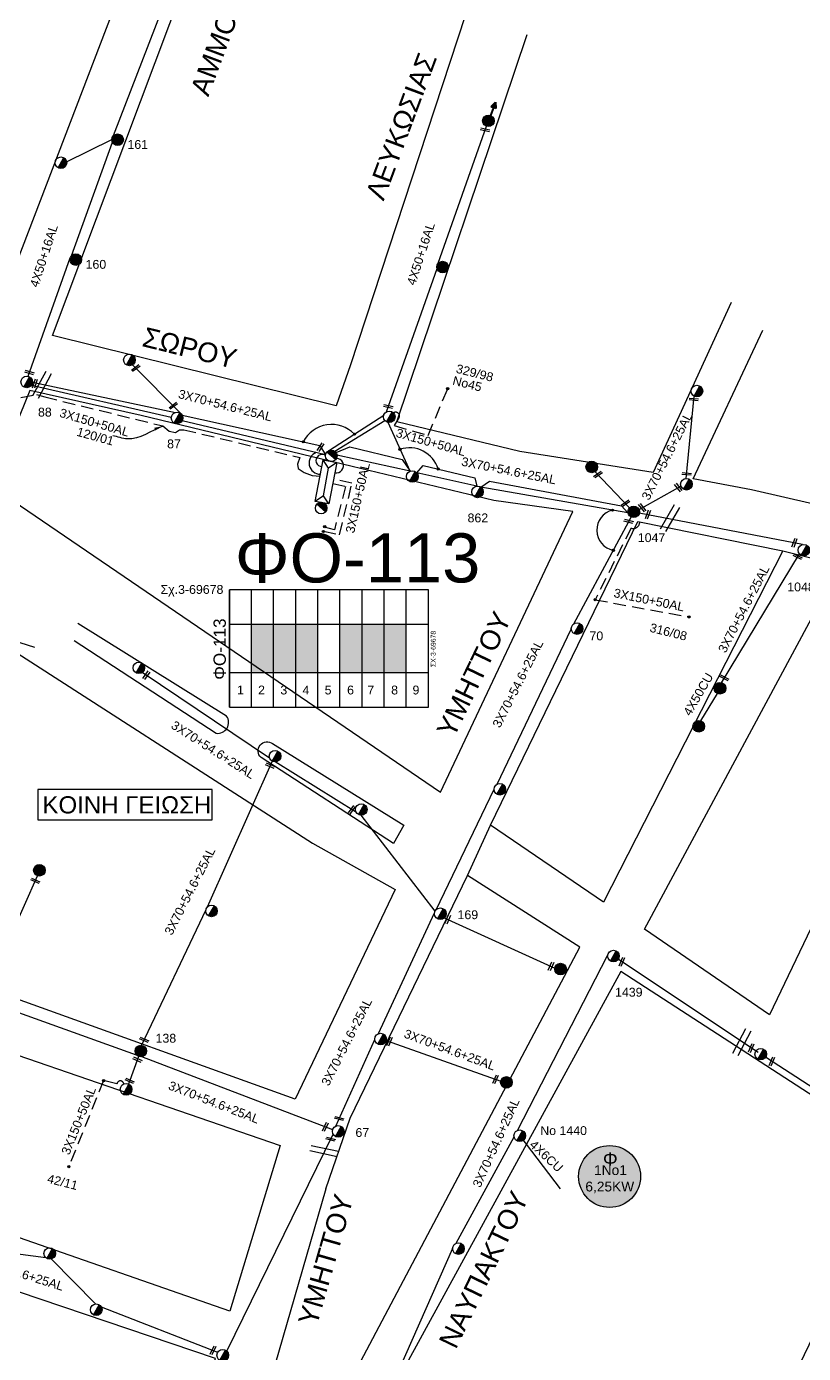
# Model space of a CAD drawing. Header units: millimetres. Extents: x 1113 to 5794, y 757 to 3537.
# Drawn here: x 1974.9 to 2133.1, y 1382.5 to 1652.5 of the extents above; entities that cross this region are included whole.
import ezdxf
from ezdxf.enums import TextEntityAlignment as Align

# ---------------------------------------------------------------- set-up
doc = ezdxf.new("R2010")
doc.units = ezdxf.units.MM
doc.linetypes.add('DASHED', pattern=[19.05, 12.7, -6.35])
for name, color, linetype in [('Άγνωστα', 7, 'Continuous'), ('Ασφαλειοκιβώτια Χ.Τ 9 αναχωρήσεων', 7, 'Continuous'), ('Γέφυρες Εναέριου Δικτύου', 7, 'Continuous'), ('Γυμνά εναέρια ΧΤ (3Φ)   4x50CU', 7, 'Continuous'), ('Γυμνά εναέρια ΧΤ και ΦΟΠ (3Φ)   4x50+16AL', 7, 'Continuous'), ('Επίτονοι', 7, 'Continuous'), ('Επιγραφές - Σχήματα', 7, 'Continuous'), ('Καλώδια ΧΤ   3x150+50AL', 7, 'DASHED'), ('Μηχανική τομή', 7, 'Continuous'), ('Στύλος Ξύλινος', 7, 'Continuous'), ('Στύλος Ξύλινος @ 1', 7, 'Continuous'), ('Στύλος ΦΜ', 7, 'Continuous'), ('Στύλος ΦΜ @ 1', 7, 'Continuous'), ('Συνδέσεις', 7, 'Continuous'), ('Συνεστραμμένα ΧΤ   3x70+54.6+25 AL', 7, 'SYN_LINE'), ('Τομή', 7, 'Continuous'), ('Υποσταθμός εναέριος 2 στύλων', 7, 'Continuous'), ('Υποσταθμός πόλεως', 7, 'Continuous'), ('Υπόβαθρο ΔΕΗ', 7, 'Continuous'), ('Χώρος', 7, 'Continuous')]:
    doc.layers.add(name, color=color, linetype=linetype)
doc.styles.get("Standard").update_dxf_attribs({"font": 'arial.ttf'})
doc.linetypes.add('SYN_LINE', pattern='A,0.5,-0.0001,["/\\/\\/\\/",Standard,S=0.1,R=0,X=0,Y=-0.05],-0.25', length=0.7501)
doc.dimstyles.new('ISO-25', dxfattribs={"dimtxt": 2.5, "dimasz": 1.8, "dimexe": 1.25, "dimexo": 0.625, "dimtad": 1, "dimtxsty": 'Standard', "dimcen": 1.8, "dimadec": 0, "dimazin": 0, "dimtfac": 1, "dimtmove": 0, "dimatfit": 3, "dimfxl": 1.25, "dimarcsym": 0})

# ---------------------------------------------------------------- blocks, each defined once
blk = doc.blocks.new('ΥΠΑΡΧΩΝ ΤΣΙΜΕΝΤΕΝΙΟΣ ΣΤΥΛΟΣ')
at = {"layer": 'Στύλος ΦΜ'}
blk.add_hatch(color=7, dxfattribs=at).paths.add_polyline_path([(-1.29, -2.28, 0.574793), (2.62, 0, 0.268822), (1.3, 2.27)])
at = {"layer": 'Στύλος ΦΜ', "color": 7}
blk.add_line((-1.29, -2.28), (1.3, 2.27), dxfattribs=at)
blk.add_circle((0, 0), 2.62, dxfattribs=at)
at = {"layer": 'Στύλος ΦΜ', "flags": 4}
for tag, p in [('ΑΡΙΘΜΟΣ', (-4.68, 8.05)), ('ΤΥΠΟΣ', (-4.91, 3.03))]:
    blk.add_attdef(tag, p, '', height=4, dxfattribs=at)
blk = doc.blocks.new('ΥΠΑΡΧΩΝ ΞΥΛΙΝΟΣ ΣΤΥΛΟΣ')
at = {"layer": 'Στύλος Ξύλινος'}
h = blk.add_hatch(color=7, dxfattribs=at)
h.paths.add_polyline_path([(-2.62, 0, 0.270008), (-1.29, -2.28), (1.3, 2.27, 0.576266)])
h.paths.add_polyline_path([(-1.29, -2.28, 0.574793), (2.62, 0, 0.268822), (1.3, 2.27)])
at = {"layer": 'Στύλος Ξύλινος', "color": 7}
blk.add_line((-1.29, -2.28), (1.3, 2.27), dxfattribs=at)
blk.add_circle((0, 0), 2.62, dxfattribs=at)
at = {"layer": 'Στύλος Ξύλινος', "flags": 4}
for tag, p in [('ΑΡΙΘΜΟΣ', (-4.91, 8.6)), ('ΤΥΠΟΣ', (-4.85, 3.39))]:
    blk.add_attdef(tag, p, '', height=4, dxfattribs=at)
blk = doc.blocks.new('ΥΠΟΣΤΑΘΜΟΣ ΕΝΑΕΡΙΟΣ ΕΠΙ 2 ΣΤΥΛΩΝ')
at = {"layer": 'Υποσταθμός εναέριος 2 στύλων', "linetype": 'Continuous'}
for points in [[(-11.97, -2.11, 0.574793), (-8.45, -0.07, 0.268822), (-9.64, 1.98)], [(9.68, -2.15, 0.574793), (13.19, -0.1, 0.268822), (12.01, 1.95)]]:
    blk.add_hatch(color=256, dxfattribs=at).paths.add_polyline_path(points)
for p, q in [((-11.97, -2.11), (-9.64, 1.98)), ((9.68, -2.15), (12.01, 1.95))]:
    blk.add_line(p, q, dxfattribs=at)
for centre in [(-10.81, -0.07), (10.84, -0.1)]:
    blk.add_circle(centre, 2.36, dxfattribs=at)
at = {"layer": 'Υποσταθμός πόλεως', "linetype": 'Continuous', "ltscale": 40}
blk.add_lwpolyline([(-8.57, 2.82), (8.57, 2.82), (8.57, -2.82), (-8.57, -2.82)], close=True, dxfattribs=at)
for points in [[(-5.75, 0), (-8.57, 2.82)], [(-8.57, -2.82), (-5.75, 0)], [(-5.75, 0), (5.75, 0)], [(5.75, 0), (8.57, 2.82)], [(8.57, -2.82), (5.75, 0)]]:
    blk.add_lwpolyline(points, dxfattribs=at)
at = {"layer": 'Υποσταθμός εναέριος 2 στύλων', "ltscale": 40, "flags": 1}
for tag, p in [('ΜΕΤΑΣΧΗΜΑΤΙΣΜΟΣ', (14.09, 2.51)), ('ΙΣΧΥΣ', (14.07, -0.28)), ('ΑΡΙΘΜΟΣ', (14.19, -3))]:
    blk.add_attdef(tag, p, '', height=1.8, dxfattribs=at)
blk = doc.blocks.new('ΕΠΙΤΟΝΟΣ')
at = {"layer": 'Επίτονοι', "lineweight": 40, "ltscale": 40}
blk.add_hatch(color=256, dxfattribs=at).paths.add_polyline_path([(-1.13, 6.47), (0, 9.1), (1.13, 6.47)])
for p, q in [((-1.13, 6.47), (0, 9.1)), ((1.13, 6.47), (-1.13, 6.47)), ((-1.13, 6.47), (0, 6.47)), ((0, 9.1), (1.13, 6.47)), ((0, 6.47), (0, 0))]:
    blk.add_line(p, q, dxfattribs=at)
blk = doc.blocks.new('ΑΣΦΑΛΕΙΟΚΙΒΩΤΙΟ ΥΠΟΣΤΑΘΜΟΥ 9 ΑΝΑΧΩΡΗΣΕΩΝ')
at = {"layer": 'Ασφαλειοκιβώτια Χ.Τ 9 αναχωρήσεων', "ltscale": 40}
for p, q in [((-23.8, 40.36), (24.02, 40.36)), ((-9.72, 40.36), (-9.72, -40.64)), ((9.94, 40.36), (9.94, -40.64)), ((-23.8, 31.36), (24.02, 31.36)), ((-23.8, 22.36), (24.02, 22.36)), ((-23.8, 13.36), (24.02, 13.36)), ((-23.8, 4.36), (24.02, 4.36)), ((-23.8, -4.64), (24.02, -4.64)), ((-23.8, -13.64), (24.02, -13.64)), ((-23.8, -22.64), (24.02, -22.64)), ((-23.8, -31.64), (24.02, -31.64))]:
    blk.add_line(p, q, dxfattribs=at)
at = {"layer": 'Ασφαλειοκιβώτια Χ.Τ 9 αναχωρήσεων'}
blk.add_lwpolyline([(-23.8, -40.64), (24.02, -40.64), (24.02, 40.36), (-23.8, 40.36)], close=True, dxfattribs=at)
for s, p in [('1', (-18.61, 37.24)), ('2', (-18.61, 28.67)), ('3', (-18.61, 19.6)), ('4', (-18.61, 10.58)), ('5', (-18.61, 1.57)), ('6', (-18.61, -7.57)), ('7', (-18.61, -15.81)), ('8', (-18.61, -25.5)), ('9', (-18.61, -34.19))]:
    blk.add_text(s, height=3.6, rotation=270, dxfattribs=at).set_placement(p)
at = {"layer": 'Ασφαλειοκιβώτια Χ.Τ 9 αναχωρήσεων', "ltscale": 40}
for tag, height, p in [('ΟΝΟΜΑ', 5, (-0.16, 44.31)), ('ΚΕΙΜΕΝΟ 1', 2, (17.06, 35.59)), ('ΚΕΙΜΕΝΟ 2', 2, (17.06, 26.88)), ('ΚΕΙΜΕΝΟ 3', 2, (17.06, 17.69)), ('ΚΕΙΜΕΝΟ 4', 2, (17.06, 8.71)), ('ΚΕΙΜΕΝΟ 5', 2, (17.06, -0.13)), ('ΚΕΙΜΕΝΟ 6', 2, (17.06, -9.05)), ('ΚΕΙΜΕΝΟ 7', 2, (17.06, -18.13)), ('ΚΕΙΜΕΝΟ 8', 2, (17.06, -26.85)), ('ΚΕΙΜΕΝΟ 9', 2, (17.06, -35.99)), ('ΣΧ', 2, (-0.1, -42.64))]:
    blk.add_attdef(tag, text='', height=height, dxfattribs=at).set_placement(p, align=Align.MIDDLE_CENTER)
blk = doc.blocks.new('ΜΗΧΑΝΙΚΗ ΤΟΜΗ')
at = {"layer": 'Μηχανική τομή', "ltscale": 40}
for p, q in [((-1.89, 0.78), (1.89, 0.78)), ((1.89, 0), (-1.89, 0))]:
    blk.add_line(p, q, dxfattribs=at)
blk = doc.blocks.new('ΤΟΜΗ')
at = {"layer": 'Τομή', "ltscale": 40}
for p, q in [((-5.68, 0), (5.68, 0)), ((5.68, -2.33), (-5.68, -2.33))]:
    blk.add_line(p, q, dxfattribs=at)
blk = doc.blocks.new('_ΣΥΝΔΕΣΗ')
at = {"layer": 'Συνδέσεις', "linetype": 'SYN_LINE', "ltscale": 40}
blk.add_hatch(color=256, dxfattribs=at).paths.add_polyline_path([(0.5, -0.01, 1), (-0.5, -0.01, 1)])
at = {"layer": 'Συνδέσεις'}
blk.add_circle((0, -0.01), 0.5, dxfattribs=at)
blk = doc.blocks.new('ΧΩΡΟΣ')
at = {"layer": 'Χώρος', "ltscale": 40, "true_color": 0xff4747}
blk.add_hatch(color=13, dxfattribs=at).paths.add_polyline_path([(12.17, -0.19, 1), (-13.03, -0.19, 1)])
at = {"layer": 'Χώρος', "ltscale": 40}
blk.add_circle((-0.43, -0.19), 12.6, dxfattribs=at)
at = {"layer": 'Χώρος', "ltscale": 30, "insert": (-3.14, 9.64), "char_height": 5.4, "width": 408.8913, "attachment_point": 1}
blk.add_mtext('Φ', dxfattribs=at)
at = {"layer": 'Χώρος', "ltscale": 40}
blk.add_attdef('ΑΡΙΘΜΟΣ_001', (-5.24, -3.99), '', height=5.4, dxfattribs=at)

msp = doc.modelspace()

# ---------------------------------------------------------------- hatches: boundary and pattern name
at = {"layer": 'Ασφαλειοκιβώτια Χ.Τ 9 αναχωρήσεων', "lineweight": -3}
for color, points in [(6, [(2025.23, 1530.87), (2020.73, 1530.87), (2020.73, 1521.04), (2025.23, 1521.04)]), (2, [(2029.73, 1530.87), (2025.23, 1530.87), (2025.23, 1521.04), (2029.73, 1521.04)]), (5, [(2034.23, 1530.87), (2029.73, 1530.87), (2029.73, 1521.04), (2034.23, 1521.04)]), (133, [(2043.23, 1530.87), (2038.73, 1530.87), (2038.73, 1521.04), (2043.23, 1521.04)]), (85, [(2047.73, 1530.87), (2043.23, 1530.87), (2043.23, 1521.04), (2047.73, 1521.04)]), (30, [(2052.23, 1530.87), (2047.73, 1530.87), (2047.73, 1521.04), (2052.23, 1521.04)])]:
    msp.add_hatch(color=color, dxfattribs=at).paths.add_polyline_path(points)

# ---------------------------------------------------------------- linework, layer by layer
at = {"layer": 'Άγνωστα', "color": 2, "linetype": 'SYN_LINE', "lineweight": -3, "ltscale": 20}
msp.add_lwpolyline([(1966.54, 1455.84), (1977.19, 1479.69)], dxfattribs=at)
at = {"layer": 'Γέφυρες Εναέριου Δικτύου', "lineweight": -3}
for centre, radius, start, end in [((2037.04, 1565.03), 6.49, 44.2585, 152.7733), ((2052.88, 1560.65), 6.13, 17.2186, 107.9969), ((2095.2, 1550.03), 4.19, 103.8216, 258.4836)]:
    msp.add_arc(centre, radius, start, end, dxfattribs=at)
at = {"layer": 'Γυμνά εναέρια ΧΤ (3Φ)   4x50CU', "color": 85, "lineweight": -3}
msp.add_lwpolyline([(2112.17, 1511.22), (2115.55, 1516.81)], dxfattribs=at)
at = {"layer": 'Γυμνά εναέρια ΧΤ και ΦΟΠ (3Φ)   4x50+16AL', "color": 5, "lineweight": -3}
for points in [[(1992.67, 1630.31), (2007.2, 1668.01)], [(2058.75, 1604.33), (2068.55, 1632.21)], [(1983.11, 1625), (1992.31, 1629.5)], [(1984.08, 1605.84), (1992.42, 1628.97)], [(1975.25, 1581.33), (1983.84, 1605.41)], [(2048.23, 1574.13), (2058.5, 1603.27)], [(2053, 1562.02), (2048.52, 1571.95)]]:
    msp.add_lwpolyline(points, dxfattribs=at)
at = {"layer": 'Γυμνά εναέρια ΧΤ και ΦΟΠ (3Φ)   4x50+16AL', "color": 85, "lineweight": -3}
msp.add_lwpolyline([(2132.85, 1547.09), (2099.67, 1553.5)], dxfattribs=at)
at = {"layer": 'Επιγραφές - Σχήματα', "color": 190, "lineweight": -3}
msp.add_lwpolyline([(1977.24, 1491.05), (2012.75, 1491.05), (2012.75, 1497.22), (1977.24, 1497.22)], close=True, dxfattribs=at)
at = {"layer": 'Καλώδια ΧΤ   3x150+50AL', "color": 30, "lineweight": -3, "ltscale": 0.2}
msp.add_lwpolyline([(1963.68, 1588.18), (1970.82, 1585.65), (1968.65, 1580.96), (1968.81, 1579.55), (1970.99, 1578.28), (1973.77, 1577.04), (1976.95, 1577.61), (1978.65, 1577.13), (2002.69, 1571.24), (2003.97, 1570.18), (2005.28, 1569.87), (2006.1, 1570.47), (2006.95, 1570.47), (2030.55, 1564.82), (2030.09, 1563.44), (2030.23, 1562.54), (2031.44, 1561.74), (2033.07, 1561.12), (2034.69, 1561.03)], dxfattribs=at)
at = {"layer": 'Καλώδια ΧΤ   3x150+50AL', "color": 62, "lineweight": -3, "ltscale": 0.2}
msp.add_lwpolyline([(2049.64, 1573.9, -0.999955), (2050.5, 1572.57), (2049.8, 1571.3), (2056.68, 1569.31), (2060.66, 1578.8)], format="xyb", dxfattribs=at)
at = {"layer": 'Καλώδια ΧΤ   3x150+50AL', "color": 133, "lineweight": -3, "ltscale": 0.2}
for points in [[(2035.39, 1549.79), (2038.68, 1549.08), (2041.19, 1559.62), (2037.43, 1560.38)], [(2037.27, 1559.51), (2039.88, 1558.94), (2037.61, 1550.06), (2035.6, 1550.63)]]:
    msp.add_lwpolyline(points, dxfattribs=at)
at = {"layer": 'Καλώδια ΧΤ   3x150+50AL', "color": 5, "lineweight": -3, "ltscale": 0.2}
msp.add_lwpolyline([(2099.22, 1552.8, -0.847755), (2097.98, 1550.43), (2090.69, 1535.87), (2109.77, 1532.38)], format="xyb", dxfattribs=at)
at = {"layer": 'Καλώδια ΧΤ   3x150+50AL', "color": 2, "lineweight": -3, "ltscale": 0.2}
msp.add_lwpolyline([(1994.75, 1437.32, 0.882274), (1993.35, 1437.36), (1990.63, 1438.01), (1983.55, 1420.52)], format="xyb", dxfattribs=at)
at = {"layer": 'Συνεστραμμένα ΧΤ   3x70+54.6+25 AL', "color": 7, "lineweight": -3, "ltscale": 10}
msp.add_line((2075.32, 1426.8), (2083.55, 1415.97), dxfattribs=at)
at = {"layer": 'Συνεστραμμένα ΧΤ   3x70+54.6+25 AL', "color": 6, "lineweight": -3, "ltscale": 10}
msp.add_lwpolyline([(2006.42, 1573.69), (1996.49, 1583.64)], dxfattribs=at)
at = {"layer": 'Συνεστραμμένα ΧΤ   3x70+54.6+25 AL', "color": 6, "lineweight": -3, "ltscale": 20}
for points in [[(1976.17, 1580.11), (2005.24, 1573.99)], [(2006.62, 1573.41), (2034.67, 1567.25), (2035.8, 1565.37)]]:
    msp.add_lwpolyline(points, dxfattribs=at)
at = {"layer": 'Συνεστραμμένα ΧΤ   3x70+54.6+25 AL', "color": 2, "lineweight": -3, "ltscale": 20}
for points in [[(2004.41, 1572.95), (1975.93, 1579.46)], [(2035.8, 1565.37), (2006.61, 1572.28)], [(2053, 1562.02), (2038.13, 1565.29)], [(2097.36, 1553.54), (2067.4, 1558.78)], [(2086.33, 1530.95), (2098, 1552.69)], [(2070.77, 1498.35), (2085.83, 1529.86)], [(2024.43, 1503.62), (1998.49, 1521.05)], [(2024.95, 1503.02), (2011.73, 1473.34)], [(2042.08, 1492.56), (2025.53, 1502.87)], [(2058.29, 1472.77), (2070.1, 1497.33)], [(2058.11, 1472.51), (2043.09, 1492)], [(2011.43, 1472.74), (1998.38, 1445.2)], [(2046.56, 1447.57), (2058, 1472.13)], [(2059.97, 1471.12), (2082.48, 1460.92)], [(1997.36, 1443.22), (1967.26, 1453.97)], [(2037.93, 1428.76), (2045.84, 1446.39)], [(2048.16, 1446.2), (2071.46, 1437.89)], [(2037.26, 1428.02), (1998.42, 1442.87)]]:
    msp.add_lwpolyline(points, dxfattribs=at)
at = {"layer": 'Συνεστραμμένα ΧΤ   3x70+54.6+25 AL', "color": 5, "lineweight": -3, "ltscale": 20}
for points in [[(2109.22, 1560.54), (2110.81, 1577.31)], [(2067.4, 1558.78), (2069.18, 1559.98), (2096.01, 1554.97), (2097.36, 1553.54)]]:
    msp.add_lwpolyline(points, dxfattribs=at)
at = {"layer": 'Συνεστραμμένα ΧΤ   3x70+54.6+25 AL', "color": 85, "lineweight": -3, "ltscale": 20}
for points in [[(2036.61, 1566.27), (2047.65, 1573.42)], [(2037.68, 1566.07), (2047.88, 1572.34)], [(2116.41, 1518.99), (2132.25, 1545.2)], [(2015.72, 1382.96), (2037.37, 1427.09)], [(1978.91, 1401.92), (1947.33, 1406.07)], [(2013.86, 1382.72), (1990.18, 1391.94)]]:
    msp.add_lwpolyline(points, dxfattribs=at)
at = {"layer": 'Συνεστραμμένα ΧΤ   3x70+54.6+25 AL', "color": 5, "lineweight": -3, "ltscale": 10}
for points in [[(2037.94, 1565.8), (2040.76, 1567.01), (2051.37, 1564.39), (2053, 1562.02)], [(2054.4, 1561.66), (2055.66, 1563.21), (2066.18, 1560.66), (2066.59, 1558.98)], [(2097.69, 1554.59), (2090.66, 1561.92)], [(2099.61, 1554.2), (2108.15, 1558.97)]]:
    msp.add_lwpolyline(points, dxfattribs=at)
at = {"layer": 'Συνεστραμμένα ΧΤ   3x70+54.6+25 AL', "color": 2, "lineweight": -3, "ltscale": 10}
msp.add_lwpolyline([(2066.59, 1558.98), (2054.4, 1561.66)], dxfattribs=at)
at = {"layer": 'Συνεστραμμένα ΧΤ   3x70+54.6+25 AL', "color": 30, "lineweight": -3, "ltscale": 20}
for points in [[(2074.87, 1427.88), (2093.22, 1463.44)], [(2123.85, 1443.73), (2094.4, 1463.37)], [(2062.42, 1404.92), (2074.17, 1426.55)], [(2061.67, 1403.86), (2047.97, 1372.86)]]:
    msp.add_lwpolyline(points, dxfattribs=at)
at = {"layer": 'Συνεστραμμένα ΧΤ   3x70+54.6+25 AL', "color": 2, "lineweight": -3, "ltscale": 5}
msp.add_lwpolyline([(1997.74, 1442.95), (1995.68, 1437.32)], dxfattribs=at)
at = {"layer": 'Συνεστραμμένα ΧΤ   3x70+54.6+25 AL', "color": 27, "lineweight": -3, "ltscale": 20}
msp.add_lwpolyline([(2154.47, 1423.95), (2124.37, 1443.39)], dxfattribs=at)
at = {"layer": 'Συνεστραμμένα ΧΤ   3x70+54.6+25 AL', "color": 85, "lineweight": -3, "ltscale": 10}
msp.add_lwpolyline([(1988.98, 1392.57), (1980.03, 1401.71)], dxfattribs=at)
at = {"layer": 'Συνεστραμμένα ΧΤ   3x70+54.6+25 AL', "color": 2, "lineweight": -3, "ltscale": 20}
msp.add_arc((2034.73, 1563.69), 2.27, 110.8157, 270.9647, dxfattribs=at)
at = {"layer": 'Συνεστραμμένα ΧΤ   3x70+54.6+25 AL', "color": 6, "lineweight": -3, "ltscale": 20}
msp.add_arc((2035.11, 1564.19), 1.25, 57.0429, 267.6745, dxfattribs=at)
at = {"layer": 'Συνεστραμμένα ΧΤ   3x70+54.6+25 AL', "color": 85, "lineweight": -3, "ltscale": 20}
msp.add_arc((2037.99, 1563.15), 1.47, 258.2983, 88.8698, dxfattribs=at)
at = {"layer": 'Υπόβαθρο ΔΕΗ', "lineweight": -3}
for points in [[(2038.41, 1775.64), (1969.11, 1594.73), (1925.63, 1606.27), (1946.27, 1661.73), (1961.18, 1707.13), (1988.9, 1789.39)], [(2064.25, 1654.7), (2040.91, 1583.67), (2037.99, 1575.31), (1980.21, 1589.64), (2022.01, 1700.83), (2049.71, 1772.81)], [(2118.34, 1596.37), (2102.49, 1561.78), (2075.38, 1566.02), (2050.33, 1572.08), (2076.85, 1650.91)], [(1965.86, 1529.64), (2033.17, 1486.32), (2049.96, 1476.88), (2029.59, 1434.24), (1971.23, 1455.25), (1934.35, 1468.36), (1930.64, 1458.3), (1971.01, 1443.92), (2026.59, 1424.82), (2016.3, 1391.08), (1970.38, 1407.13), (1941.94, 1417.14), (1885.15, 1436.51), (1852.12, 1450.45), (1816.07, 1463.91), (1791.03, 1472.26), (1770, 1478.62), (1753.53, 1482.55), (1758.04, 1553.81), (1760.37, 1592.47), (1763.1, 1634.4), (1776.36, 1630.97), (1867.48, 1606.38), (1863.83, 1592.47)], [(2223.87, 1605.1), (2271.96, 1626.21), (2276.23, 1591.3), (2276.23, 1591.3), (2269.01, 1579.04), (2256.81, 1574.57), (2227.69, 1590.8), (2227.69, 1590.8), (2198.26, 1599.71), (2176.68, 1613.98), (2180.19, 1621.19), (2168.81, 1626.21), (2135.22, 1555.32), (2122.47, 1558.21), (2110.61, 1560.5), (2124.83, 1590.69)], [(1967.71, 1559.04), (2059.23, 1496.72), (2086.11, 1553.81), (2070.08, 1556.04), (2041.21, 1563.01), (1998.3, 1573.35), (1975.61, 1578.43), (1956.87, 1532.48), (1976.56, 1526.24)], [(2035.88, 1415.98), (2040.82, 1430.4), (2064.67, 1479.74), (2069.36, 1490.01), (2099.34, 1551.77), (2128.87, 1545.84), (2140.56, 1542.89), (2154.36, 1538.7), (2166.02, 1534.56), (2126.15, 1451.42)], [(2128.87, 1545.84), (2092.39, 1474.35), (2069.36, 1490.01)], [(2126.15, 1451.42), (2100.7, 1468.82), (2140.56, 1542.89)], [(2038.66, 1372.75), (2087.54, 1465.19), (2064.67, 1479.74)], [(2051, 1379.06), (2120.08, 1354.85), (2134.22, 1384.28), (2152.65, 1423.45), (2095.94, 1460.21), (2051.47, 1378.89)], [(1808.57, 1350.41), (1876.63, 1326.1), (1906.7, 1315.3), (1938.63, 1304.09), (1985.91, 1286.68), (1996.19, 1319.13), (1960.02, 1331.26), (1924.57, 1343.25), (1880.43, 1358.12), (1868.21, 1362.27), (1870.82, 1370.69), (1907.49, 1358.83), (1941.11, 1347.6), (1979.29, 1334.86), (1998.7, 1328.81), (2013.38, 1381.44), (2013.38, 1381.44), (1924.55, 1411.51), (1896.99, 1420.55), (1869.27, 1430.95), (1842.22, 1442.32), (1824.87, 1448.37)], [(2035.88, 1415.98), (2024.75, 1377.52), (2012.66, 1336.81), (2044.24, 1326.3), (2067.67, 1319.14), (2081.72, 1314.01), (2099.27, 1308.46), (2116.28, 1346.94), (2038.66, 1372.75)]]:
    msp.add_lwpolyline(points, dxfattribs=at)
for points in [[(1984.67, 1527.55), (2013.54, 1508.7, 0.659892), (2015.68, 1512.19), (1985.41, 1531.01)], [(2051.72, 1490), (2049.62, 1486.27), (2022.67, 1503.77, -0.950146), (2025.02, 1506.58), (2051.72, 1490)]]:
    msp.add_lwpolyline(points, format="xyb", dxfattribs=at)

# ---------------------------------------------------------------- block references
at = {"layer": 'Ασφαλειοκιβώτια Χ.Τ 9 αναχωρήσεων', "lineweight": -3, "xscale": 0.5, "yscale": 0.5, "zscale": 0.5, "rotation": 90}
msp.add_blockref('ΑΣΦΑΛΕΙΟΚΙΒΩΤΙΟ ΥΠΟΣΤΑΘΜΟΥ 9 ΑΝΑΧΩΡΗΣΕΩΝ', (2036.41, 1525.9), dxfattribs=at).add_auto_attribs({'ΟΝΟΜΑ': 'ΦΟ-113', 'ΣΧ': 'ΣΧ-3-69678'})
at = {"layer": 'Επίτονοι', "lineweight": -3, "xscale": 0.449999999999812, "yscale": 0.449999999999812, "zscale": 0.449999999999812, "rotation": 339.2691856952678}
msp.add_blockref('ΕΠΙΤΟΝΟΣ', (2068.95, 1633.31), dxfattribs=at)
at = {"layer": 'Μηχανική τομή', "lineweight": -3}
for p, xscale, yscale, zscale, rotation in [((2068.23, 1631.29), 0.4999999999997027, 0.4999999999997027, 0.4999999999997027, 346.9851299616404), ((1975.6, 1582.3), 0.4999999999997337, 0.4999999999997337, 0.4999999999997337, 163.5261437010553), ((1997.28, 1582.85), 0.4999999999996056, 0.4999999999996056, 0.4999999999996056, 36.12082318903182), ((1976.85, 1579.79), 0.4999999999996403, 0.4999999999996403, 0.4999999999996403, 72.05658553480758), ((2110.73, 1576.43), 0.4999999999997038, 0.4999999999997038, 0.4999999999997038, 354.9735906183158), ((2004.94, 1575.18), 0.4999999999996056, 0.4999999999996056, 0.4999999999996056, 36.12082318903182), ((2048.53, 1574.99), 0.4999999999997027, 0.4999999999997027, 0.4999999999997027, 346.9851299616404), ((2034.94, 1566.8), 0.49999999999962, 0.49999999999962, 0.49999999999962, 57.50551824623417), ((2091.37, 1561.18), 0.4999999999996398, 0.4999999999996398, 0.4999999999996398, 34.66741474428478), ((2109.29, 1561.28), 0.4999999999997038, 0.4999999999997038, 0.4999999999997038, 354.9735906183158), ((2107.44, 1558.57), 0.499999999999805, 0.499999999999805, 0.499999999999805, 307.9869602905584), ((2096.97, 1555.34), 0.4999999999996398, 0.4999999999996398, 0.4999999999996398, 34.66741474428478), ((2100.11, 1554.48), 0.499999999999805, 0.499999999999805, 0.499999999999805, 307.9869602905584), ((2101.6, 1553.13), 0.4999999999998105, 0.4999999999998105, 0.4999999999998105, 70.48397957132364), ((2097.44, 1551.64), 0.4999999999997731, 0.4999999999997731, 0.4999999999997731, 345.7525236787191), ((2131.41, 1547.37), 0.4999999999998105, 0.4999999999998105, 0.4999999999998105, 70.48397957132364), ((2131.8, 1544.46), 0.4999999999998828, 0.4999999999998828, 0.4999999999998828, 334.0472609557588), ((1999.48, 1520.38), 0.4999999999997163, 0.4999999999997163, 0.4999999999997163, 54.91111753362023), ((2116.9, 1519.8), 0.4999999999998828, 0.4999999999998828, 0.4999999999998828, 334.0472609557588), ((2024.46, 1501.92), 0.4999999999997145, 0.4999999999997145, 0.4999999999997145, 336.6741026166627), ((2041.31, 1493.03), 0.4999999999997163, 0.4999999999997163, 0.4999999999997163, 54.91111753362023), ((1976.66, 1478.51), 0.4999999999997145, 0.4999999999997145, 0.4999999999997145, 336.6741026166627), ((2060.85, 1470.72), 0.4999999999997335, 0.4999999999997335, 0.4999999999997335, 66.73455494705941), ((2081.87, 1461.19), 0.4999999999997335, 0.4999999999997335, 0.4999999999997335, 66.73455494705941), ((2096.28, 1462.11), 0.4999999999997335, 0.4999999999997335, 0.4999999999997335, 66.73455494705941), ((1998.82, 1446.12), 0.4999999999997145, 0.4999999999997145, 0.4999999999997145, 336.6741026166627), ((2049.02, 1445.89), 0.4999999999997335, 0.4999999999997335, 0.4999999999997335, 66.73455494705941), ((2122.61, 1444.56), 0.4999999999997335, 0.4999999999997335, 0.4999999999997335, 66.73455494705941), ((1997.43, 1442.09), 0.4999999999997142, 0.4999999999997142, 0.4999999999997142, 336.6741026166627), ((2126.8, 1441.82), 0.4999999999997335, 0.4999999999997335, 0.4999999999997335, 66.73455494705941), ((2070.57, 1438.2), 0.4999999999997335, 0.4999999999997335, 0.4999999999997335, 66.73455494705941), ((1995.86, 1437.8), 0.4999999999997145, 0.4999999999997145, 0.4999999999997145, 336.6741026166627), ((2035.95, 1428.52), 0.4999999999996368, 0.4999999999996368, 0.4999999999996368, 65.60803442260347), ((2038.54, 1430.12), 0.4999999999997731, 0.4999999999997731, 0.4999999999997731, 345.7525236787191), ((2036.79, 1425.91), 0.4999999999997731, 0.4999999999997731, 0.4999999999997731, 345.7525236787191), ((2013.07, 1383.05), 0.4999999999996368, 0.4999999999996368, 0.4999999999996368, 65.60803442260347)]:
    msp.add_blockref('ΜΗΧΑΝΙΚΗ ΤΟΜΗ', p, dxfattribs=dict(at, xscale=xscale, yscale=yscale, zscale=zscale, rotation=rotation))
at = {"layer": 'Στύλος Ξύλινος @ 1', "lineweight": -3, "ltscale": 40, "xscale": 0.4499999999998181, "yscale": 0.4499999999998181, "zscale": 0.4499999999998181}
for p in [(2068.95, 1633.31), (2059.64, 1603.56), (2089.98, 1562.88), (2116.09, 1517.85), (2111.77, 1510.11), (1977.56, 1480.81), (2083.64, 1460.71), (2072.61, 1437.66)]:
    msp.add_blockref('ΥΠΑΡΧΩΝ ΞΥΛΙΝΟΣ ΣΤΥΛΟΣ', p, dxfattribs=at)
at = {"layer": 'Στύλος Ξύλινος @ 1', "lineweight": -3, "ltscale": 40}
ref = msp.add_blockref('ΥΠΑΡΧΩΝ ΞΥΛΙΝΟΣ ΣΤΥΛΟΣ', (1993.49, 1629.47), dxfattribs=dict(at, xscale=0.4499999999998181, yscale=0.4499999999998181, zscale=0.4499999999998181))
ref.add_attrib('ΤΥΠΟΣ', '161', (1995.49, 1627.61), dxfattribs={"layer": 'Στύλος Ξύλινος', "height": 1.8, "flags": 4})
ref = msp.add_blockref('ΥΠΑΡΧΩΝ ΞΥΛΙΝΟΣ ΣΤΥΛΟΣ', (1984.97, 1605.07), dxfattribs=dict(at, xscale=0.4499999999998181, yscale=0.4499999999998181, zscale=0.4499999999998181))
ref.add_attrib('ΤΥΠΟΣ', '160', (1986.97, 1603.21), dxfattribs={"layer": 'Στύλος Ξύλινος', "height": 1.8, "flags": 4})
ref = msp.add_blockref('ΥΠΑΡΧΩΝ ΞΥΛΙΝΟΣ ΣΤΥΛΟΣ', (2098.52, 1553.75), dxfattribs=dict(at, xscale=0.4499999999998181, yscale=0.4499999999998181, zscale=0.4499999999998181))
ref.add_attrib('ΤΥΠΟΣ', '1047', (2099.36, 1547.6), dxfattribs={"layer": 'Στύλος Ξύλινος', "height": 1.8, "flags": 4})
ref = msp.add_blockref('ΥΠΑΡΧΩΝ ΞΥΛΙΝΟΣ ΣΤΥΛΟΣ', (1998.22, 1444.03), dxfattribs=dict(at, xscale=0.4499999999998181, yscale=0.4499999999998181, zscale=0.4499999999998181))
ref.add_attrib('ΤΥΠΟΣ', '138', (2001.21, 1445.74), dxfattribs={"layer": 'Στύλος Ξύλινος', "height": 1.8, "flags": 4})
at = {"layer": 'Στύλος ΦΜ @ 1', "lineweight": -3, "ltscale": 40, "xscale": 0.4499999999998181, "yscale": 0.4499999999998181, "zscale": 0.4499999999998181}
for p in [(1981.95, 1624.8), (1995.89, 1584.66), (2111.39, 1578.34), (2048.78, 1573.09), (2053.47, 1560.94), (2109.26, 1559.37), (1997.81, 1522.01), (2025.53, 1504.04), (2071.28, 1497.29), (2043.08, 1493.18), (2012.59, 1472.54), (2047.01, 1446.48), (2124.37, 1443.39), (1995.21, 1436.24), (2062.85, 1403.82), (1979.67, 1402.83), (1989.13, 1391.4), (2014.88, 1382.13)]:
    msp.add_blockref('ΥΠΑΡΧΩΝ ΤΣΙΜΕΝΤΕΝΙΟΣ ΣΤΥΛΟΣ', p, dxfattribs=at)
at = {"layer": 'Στύλος ΦΜ @ 1', "lineweight": -3, "ltscale": 40}
ref = msp.add_blockref('ΥΠΑΡΧΩΝ ΤΣΙΜΕΝΤΕΝΙΟΣ ΣΤΥΛΟΣ', (1974.99, 1580.18), dxfattribs=dict(at, xscale=0.4499999999998181, yscale=0.4499999999998181, zscale=0.4499999999998181))
ref.add_attrib('ΤΥΠΟΣ', '88', (1977.28, 1573.14), dxfattribs={"layer": 'Στύλος ΦΜ', "height": 1.8, "flags": 4})
ref = msp.add_blockref('ΥΠΑΡΧΩΝ ΤΣΙΜΕΝΤΕΝΙΟΣ ΣΤΥΛΟΣ', (2005.58, 1572.86), dxfattribs=dict(at, xscale=0.4499999999998181, yscale=0.4499999999998181, zscale=0.4499999999998181))
ref.add_attrib('ΤΥΠΟΣ', '87', (2003.56, 1566.68), dxfattribs={"layer": 'Στύλος ΦΜ', "height": 1.8, "flags": 4})
ref = msp.add_blockref('ΥΠΑΡΧΩΝ ΤΣΙΜΕΝΤΕΝΙΟΣ ΣΤΥΛΟΣ', (2066.74, 1557.81), dxfattribs=dict(at, xscale=0.4499999999998181, yscale=0.4499999999998181, zscale=0.4499999999998181))
ref.add_attrib('ΤΥΠΟΣ', '862', (2064.71, 1551.62), dxfattribs={"layer": 'Στύλος ΦΜ', "height": 1.8, "flags": 4})
ref = msp.add_blockref('ΥΠΑΡΧΩΝ ΤΣΙΜΕΝΤΕΝΙΟΣ ΣΤΥΛΟΣ', (2133.16, 1545.96), dxfattribs=dict(at, xscale=0.4499999999998181, yscale=0.4499999999998181, zscale=0.4499999999998181))
ref.add_attrib('ΤΥΠΟΣ', '1048', (2129.78, 1537.57), dxfattribs={"layer": 'Στύλος ΦΜ', "height": 1.8, "flags": 4})
ref = msp.add_blockref('ΥΠΑΡΧΩΝ ΤΣΙΜΕΝΤΕΝΙΟΣ ΣΤΥΛΟΣ', (2087, 1529.99), dxfattribs=dict(at, xscale=0.4499999999998181, yscale=0.4499999999998181, zscale=0.4499999999998181))
ref.add_attrib('ΤΥΠΟΣ', '70', (2089.52, 1527.61), dxfattribs={"layer": 'Στύλος ΦΜ', "height": 1.8, "flags": 4})
ref = msp.add_blockref('ΥΠΑΡΧΩΝ ΤΣΙΜΕΝΤΕΝΙΟΣ ΣΤΥΛΟΣ', (2059.17, 1471.98), dxfattribs=dict(at, xscale=0.4499999999998181, yscale=0.4499999999998181, zscale=0.4499999999998181))
ref.add_attrib('ΤΥΠΟΣ', '169', (2062.67, 1470.87), dxfattribs={"layer": 'Στύλος ΦΜ', "height": 1.8, "flags": 4})
ref = msp.add_blockref('ΥΠΑΡΧΩΝ ΤΣΙΜΕΝΤΕΝΙΟΣ ΣΤΥΛΟΣ', (2094.4, 1463.37), dxfattribs=dict(at, xscale=0.4499999999998181, yscale=0.4499999999998181, zscale=0.4499999999998181))
ref.add_attrib('ΑΡΙΘΜΟΣ', '1439', (2094.73, 1455.1), dxfattribs={"layer": 'Στύλος ΦΜ', "height": 1.8, "flags": 4})
ref = msp.add_blockref('ΥΠΑΡΧΩΝ ΤΣΙΜΕΝΤΕΝΙΟΣ ΣΤΥΛΟΣ', (2038.39, 1427.68), dxfattribs=dict(at, xscale=0.4499999999998181, yscale=0.4499999999998181, zscale=0.4499999999998181))
ref.add_attrib('ΤΥΠΟΣ', '67', (2041.89, 1426.56), dxfattribs={"layer": 'Στύλος ΦΜ', "height": 1.8, "flags": 4})
ref = msp.add_blockref('ΥΠΑΡΧΩΝ ΤΣΙΜΕΝΤΕΝΙΟΣ ΣΤΥΛΟΣ', (2075.32, 1426.8), dxfattribs=dict(at, xscale=0.4499999999998181, yscale=0.4499999999998181, zscale=0.4499999999998181))
ref.add_attrib('ΑΡΙΘΜΟΣ', 'No 1440', (2079.51, 1426.94), dxfattribs={"layer": 'Στύλος ΦΜ', "height": 1.8, "flags": 4})
at = {"layer": 'Συνδέσεις', "lineweight": -3, "xscale": 0.4499999999998181, "yscale": 0.4499999999998181, "zscale": 0.4499999999998181}
for p in [(2060.66, 1578.8), (2041.69, 1569.56), (2031.27, 1568), (2050.98, 1566.49), (2058.73, 1562.47), (2094.21, 1554.1), (2035.36, 1549.76), (2035.64, 1550.76), (2094.37, 1545.93), (2090.69, 1535.87), (2109.77, 1532.38), (1990.63, 1438.01), (1983.55, 1420.52)]:
    msp.add_blockref('_ΣΥΝΔΕΣΗ', p, dxfattribs=at)
at = {"layer": 'Τομή', "lineweight": -3}
for p, xscale, yscale, zscale, rotation in [((1978.64, 1579.34), 0.4999999999995197, 0.4999999999995197, 0.4999999999995197, 241.5043457583303), ((2106.4, 1552.2), 0.4999999999995182, 0.4999999999995182, 0.4999999999995182, 239.886986026396), ((2121.06, 1445.59), 0.4999999999996851, 0.4999999999996851, 0.4999999999996851, 242.450597184168), ((2035.41, 1423.11), 0.4999999999994729, 0.4999999999994729, 0.4999999999994729, 168.0943288662309)]:
    msp.add_blockref('ΤΟΜΗ', p, dxfattribs=dict(at, xscale=xscale, yscale=yscale, zscale=zscale, rotation=rotation))
at = {"layer": 'Υποσταθμός εναέριος 2 στύλων', "lineweight": -3, "xscale": 0.5000000000000049, "yscale": 0.5000000000000049, "zscale": 0.5000000000000049, "rotation": 79.19395948063381}
msp.add_blockref('ΥΠΟΣΤΑΘΜΟΣ ΕΝΑΕΡΙΟΣ ΕΠΙ 2 ΣΤΥΛΩΝ', (2035.9, 1559.83), dxfattribs=at)
at = {"layer": 'Χώρος', "lineweight": -3}
ref = msp.add_blockref('ΧΩΡΟΣ', (2093.83, 1418.6), dxfattribs=dict(at, xscale=0.5, yscale=0.5, zscale=0.5))
ref.add_attrib('ΑΡΙΘΜΟΣ_001', '1Νο1', (2090.46, 1418.8), dxfattribs={"ltscale": 40, "height": 2})
ref.add_attrib('ΑΡΙΘΜΟΣ_002', '6,25ΚW', (2088.69, 1415.46), dxfattribs={"ltscale": 40, "height": 2})

# ---------------------------------------------------------------- texts
at = {"layer": 'Γυμνά εναέρια ΧΤ (3Φ)   4x50CU', "color": 7, "lineweight": -3, "insert": (2108.5, 1512.97), "char_height": 1.8, "width": 168.3718, "attachment_point": 1, "rotation": 59.9194}
msp.add_mtext('4X50CU', dxfattribs=at)
at = {"layer": 'Γυμνά εναέρια ΧΤ και ΦΟΠ (3Φ)   4x50+16AL', "color": 7, "lineweight": -3, "char_height": 1.8, "width": 168.3718, "attachment_point": 1, "rotation": 71.9629}
for insert in [(2052.3, 1600.26), (1975.56, 1599.85)]:
    msp.add_mtext('4X50+16AL', dxfattribs=dict(at, insert=insert))
at = {"layer": 'Επιγραφές - Σχήματα', "color": 7, "lineweight": -3, "attachment_point": 1}
for s, insert, char_height, width, rotation in [('ΑΜΜΟΧΩΣΤΟΥ', (2008.2, 1639.49), 4, 168.3718, 69.5583), ('ΛΕΥΚΩΣΙΑΣ', (2043.87, 1618.26), 4, 168.3718, 69.5583), ('ΣΩΡΟΥ', (1999.21, 1591.4), 4, 168.4026, 346.0889), ('329/98', (2062.67, 1583.84), 1.8, 168.3718, 345.8452), ('No45', (2061.97, 1581.42), 1.8, 168.3718, 345.8452), ('120/01', (1985.49, 1571), 1.8, 168.3718, 344.579), ('ΥΜΗΤΤΟΥ', (2058.28, 1509.26), 4, 168.3718, 64.2946), ('316/08', (2102.09, 1531.14), 1.8, 168.3718, 345.8452), ('4X6CU', (2078.39, 1426.07), 1.8, 9.8276, 317.1054), ('42/11', (1979.46, 1419.02), 1.8, 168.3718, 345.8452), ('ΥΜΗΤΤΟΥ', (2030.16, 1388.98), 4, 168.3718, 74), ('ΝΑΥΠΑΚΤΟΥ', (2058.72, 1384.91), 4, 168.3718, 64.2946)]:
    msp.add_mtext(s, dxfattribs=dict(at, insert=insert, char_height=char_height, width=width, rotation=rotation))
at = {"layer": 'Επιγραφές - Σχήματα', "color": 7, "lineweight": -3, "width": 168.3718, "attachment_point": 1}
for s, insert, char_height in [('ΦΟ-113', (2017.34, 1549.38), 10), ('Σχ.3-69678', (2002.22, 1538.86), 1.8)]:
    msp.add_mtext(s, dxfattribs=dict(at, insert=insert, char_height=char_height))
at = {"layer": 'Επιγραφές - Σχήματα', "color": 190, "lineweight": -3, "insert": (1978.19, 1495.88), "char_height": 3.5, "width": 35.1311, "attachment_point": 1}
msp.add_mtext('KOINH ΓΕΙΩΣΗ', dxfattribs=at)
at = {"layer": 'Καλώδια ΧΤ   3x150+50AL', "color": 7, "lineweight": -3, "char_height": 1.8, "width": 168.3718, "attachment_point": 1}
for insert, rotation in [((1982.02, 1574.86), 343.676), ((2050.47, 1570.78), 344.1302), ((2039.86, 1549.68), 77.181), ((2094.7, 1538.19), 348.3336), ((1981.96, 1423.43), 67.9029)]:
    msp.add_mtext('3X150+50AL', dxfattribs=dict(at, insert=insert, rotation=rotation))
at = {"layer": 'Συνεστραμμένα ΧΤ   3x70+54.6+25 AL', "color": 7, "lineweight": -3, "char_height": 1.8, "width": 168.3718, "attachment_point": 1}
for insert, rotation in [((2006.14, 1578.69), 345.7936), ((2100.03, 1556.77), 62.9287), ((2063.7, 1564.93), 348.7031), ((2115.61, 1525.72), 62.536), ((2069.69, 1510.47), 62.9287), ((2005.17, 1511.36), 327.4487), ((2002.94, 1468.27), 62.9287), ((2034.85, 1437.59), 62.9287), ((2052.23, 1448.53), 339.6935), ((2004.3, 1437.99), 338.7875), ((2065.65, 1416.83), 65.607)]:
    msp.add_mtext('3X70+54.6+25AL', dxfattribs=dict(at, insert=insert, rotation=rotation))
at = {"layer": 'Συνεστραμμένα ΧΤ   3x70+54.6+25 AL', "lineweight": -3, "ltscale": 20, "insert": (1964.04, 1402.78), "char_height": 1.8, "width": 168.3718, "attachment_point": 1, "rotation": 342.6502}
msp.add_mtext('3X70+54.6+25AL', dxfattribs=at)

# ---------------------------------------------------------------- leaders
at = {"layer": 'Επιγραφές - Σχήματα', "lineweight": -3, "path_type": 1}
msp.add_leader([(2002.75, 1571.19), (1995.46, 1568.58), (1992.48, 1569.25)], dimstyle='ISO-25', override={"dimgap": 0.625, "dimtad": 0}, dxfattribs=at)

doc.saveas('drawing.dxf')
